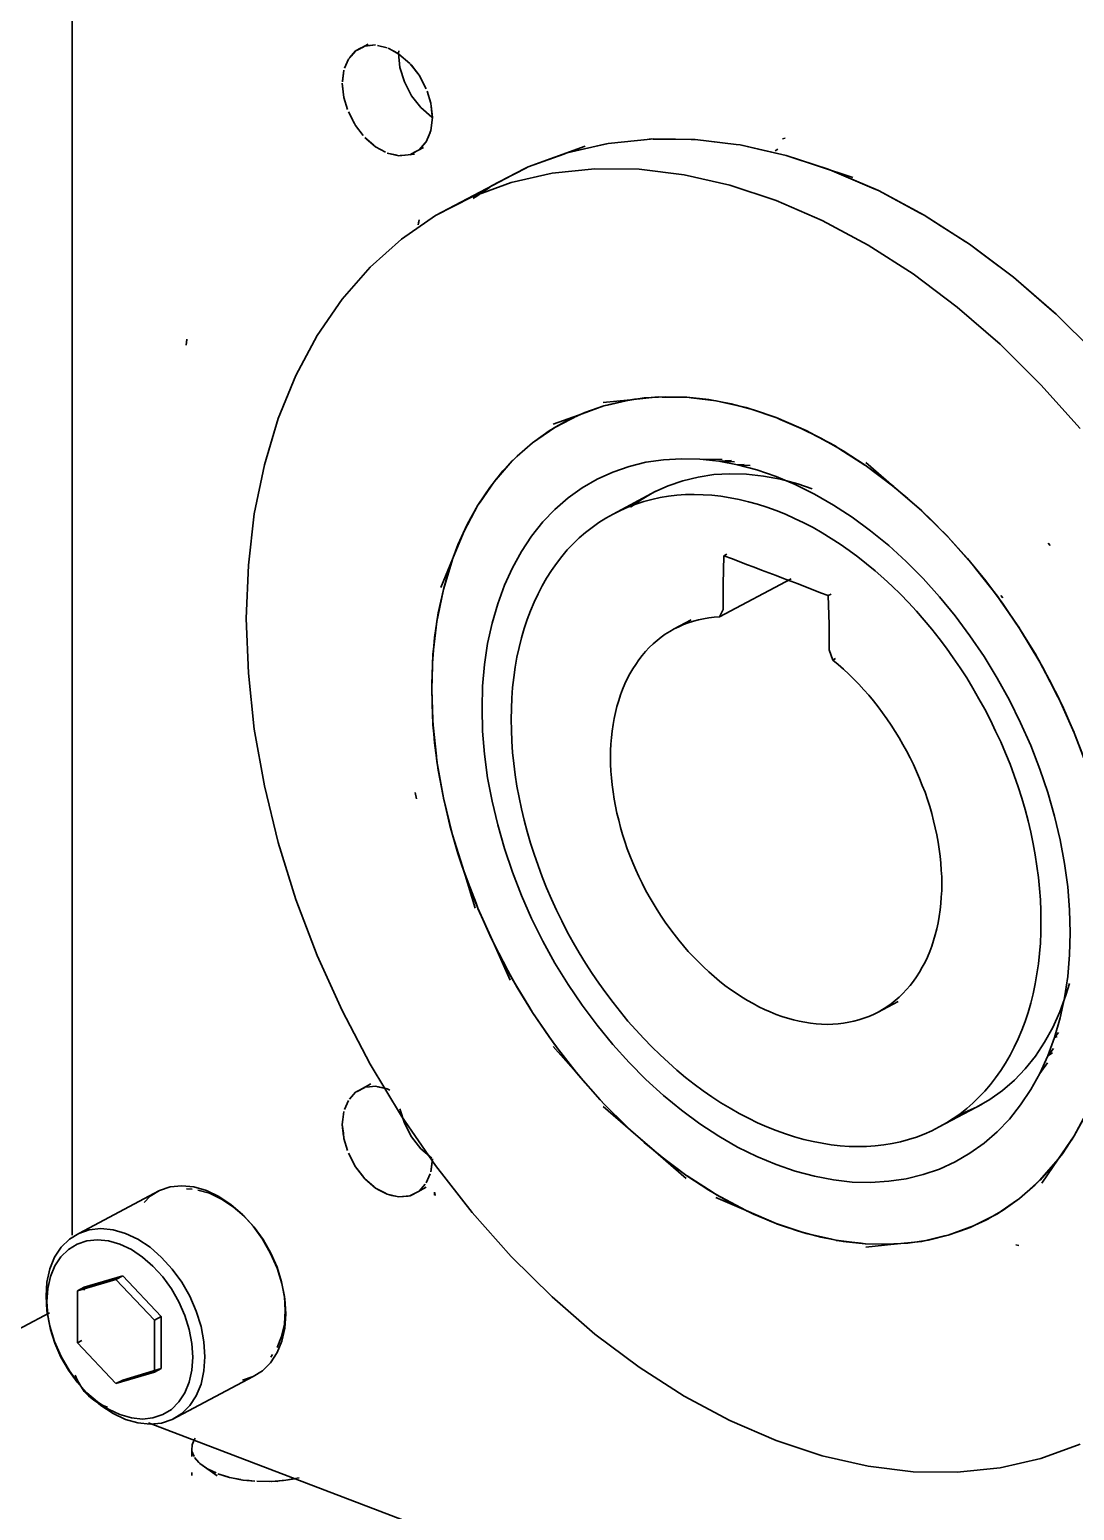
# Model space of a CAD drawing. Header units: millimetres. Extents: x 0 to 420, y 0 to 297.
# Drawn here: x 326.62 to 346.68, y 128.49 to 156.92 of the extents above; entities that cross this region are included whole.
import ezdxf

# ---------------------------------------------------------------- set-up
doc = ezdxf.new("R2010")
doc.units = ezdxf.units.MM
doc.header["$LTSCALE"] = 6
doc.layers.add('VISIVEL', color=7, linetype='Continuous', lineweight=35)

msp = doc.modelspace()

# ---------------------------------------------------------------- linework, layer by layer
at = {"layer": 'VISIVEL'}
for p, q in [((327.439, 159.145), (327.439, 133.775)), ((332.793, 156.415), (332.743, 156.355)), ((332.879, 156.515), (332.766, 156.382)), ((332.876, 156.509), (332.793, 156.415)), ((332.989, 156.572), (332.879, 156.515)), ((333.123, 156.642), (332.909, 156.529)), ((333.059, 156.605), (332.909, 156.529)), ((333.059, 156.605), (332.999, 156.575)), ((333.059, 156.605), (333.266, 156.629)), ((333.266, 156.629), (333.093, 156.609)), ((333.299, 156.619), (333.489, 156.575)), ((333.489, 156.575), (333.303, 156.619)), ((333.509, 156.565), (333.699, 156.465)), ((333.713, 156.455), (333.529, 156.555)), ((333.703, 156.469), (333.709, 156.519)), ((333.733, 156.195), (333.703, 156.469)), ((333.713, 156.455), (333.923, 156.275)), ((333.923, 156.275), (333.749, 156.425)), ((332.629, 155.922), (332.656, 156.145)), ((332.656, 156.145), (332.629, 155.935)), ((332.743, 156.355), (332.669, 156.182)), ((333.819, 155.919), (333.733, 156.195)), ((333.929, 156.265), (334.103, 156.049)), ((334.103, 156.049), (333.953, 156.239)), ((332.656, 155.622), (332.626, 155.895)), ((332.626, 155.895), (332.649, 155.669)), ((333.956, 155.655), (333.819, 155.919)), ((334.103, 156.049), (334.239, 155.785)), ((334.239, 155.785), (334.126, 156.002)), ((332.656, 155.622), (332.726, 155.392)), ((334.136, 155.425), (333.956, 155.655)), ((334.326, 155.509), (334.253, 155.739)), ((332.743, 155.345), (332.826, 155.185)), ((332.743, 155.345), (332.856, 155.125)), ((334.136, 155.425), (334.343, 155.245)), ((334.346, 155.322), (334.326, 155.509)), ((334.356, 155.235), (334.329, 155.462)), ((334.353, 155.269), (334.346, 155.322)), ((332.879, 155.082), (332.839, 155.162)), ((332.879, 155.082), (333.029, 154.892)), ((334.279, 154.872), (334.326, 154.985)), ((334.326, 154.985), (334.356, 155.235)), ((334.326, 154.985), (334.349, 155.192)), ((333.059, 154.852), (333.233, 154.702)), ((333.086, 154.829), (333.266, 154.672)), ((334.103, 154.615), (334.239, 154.772)), ((334.103, 154.615), (334.216, 154.749)), ((334.239, 154.772), (334.313, 154.949)), ((334.239, 154.772), (334.279, 154.872)), ((336.196, 154.289), (337.286, 154.685)), ((337.663, 154.722), (336.946, 154.559)), ((337.733, 154.739), (337.163, 154.609)), ((337.733, 154.739), (337.663, 154.722)), ((337.733, 154.739), (338.606, 154.829)), ((338.479, 154.815), (337.733, 154.739)), ((338.553, 154.825), (338.479, 154.815)), ((339.323, 154.815), (338.553, 154.825)), ((339.026, 154.819), (338.593, 154.822)), ((339.399, 154.812), (339.323, 154.815)), ((340.186, 154.715), (339.399, 154.812)), ((339.873, 154.755), (339.399, 154.812)), ((340.266, 154.709), (340.186, 154.715)), ((340.616, 154.629), (340.266, 154.709)), ((340.266, 154.709), (341.066, 154.525)), ((341.129, 154.839), (341.076, 154.825)), ((333.266, 154.672), (333.453, 154.572)), ((333.489, 154.552), (333.713, 154.502)), ((333.489, 154.552), (333.676, 154.512)), ((333.713, 154.502), (333.889, 154.519)), ((333.736, 154.505), (333.816, 154.512)), ((333.833, 154.515), (334.009, 154.532)), ((333.923, 154.522), (334.073, 154.602)), ((334.009, 154.569), (333.923, 154.522)), ((334.009, 154.569), (334.103, 154.615)), ((334.183, 154.659), (334.073, 154.602)), ((336.879, 154.535), (336.196, 154.289)), ((336.946, 154.559), (336.879, 154.535)), ((337.163, 154.609), (336.959, 154.562)), ((341.146, 154.509), (340.616, 154.629)), ((340.989, 154.625), (340.936, 154.595)), ((341.146, 154.509), (341.066, 154.525)), ((341.146, 154.509), (342.426, 154.082)), ((341.146, 154.509), (341.953, 154.242)), ((336.133, 154.255), (334.416, 153.352)), ((335.493, 153.925), (336.159, 154.269)), ((336.133, 154.255), (335.493, 153.925)), ((336.656, 154.165), (335.869, 153.989)), ((336.196, 154.289), (336.133, 154.255)), ((337.476, 154.252), (336.656, 154.165)), ((338.323, 154.242), (337.476, 154.252)), ((339.189, 154.135), (338.323, 154.242)), ((340.069, 153.935), (339.189, 154.135)), ((342.033, 154.215), (341.953, 154.242)), ((342.839, 153.865), (342.033, 154.215)), ((342.033, 154.215), (342.123, 154.175)), ((342.239, 154.125), (342.123, 154.175)), ((342.919, 153.832), (342.239, 154.125)), ((335.869, 153.989), (335.119, 153.715)), ((335.433, 153.882), (335.136, 153.679)), ((335.493, 153.925), (335.189, 153.715)), ((335.493, 153.925), (335.433, 153.882)), ((340.953, 153.642), (340.069, 153.935)), ((342.919, 153.832), (342.839, 153.865)), ((342.919, 153.832), (343.719, 153.402)), ((342.919, 153.832), (343.799, 153.359)), ((335.119, 153.715), (334.416, 153.352)), ((341.839, 153.259), (340.953, 153.642)), ((334.416, 153.352), (333.763, 152.899)), ((334.089, 153.212), (334.103, 153.272)), ((342.719, 152.785), (341.839, 153.259)), ((343.799, 153.359), (343.719, 153.402)), ((344.586, 152.855), (343.799, 153.359)), ((343.799, 153.359), (344.126, 153.149)), ((334.083, 153.172), (334.096, 153.232)), ((344.666, 152.805), (344.126, 153.149)), ((333.763, 152.899), (333.163, 152.362)), ((343.586, 152.232), (342.719, 152.785)), ((344.666, 152.805), (344.586, 152.855)), ((345.433, 152.225), (344.666, 152.805)), ((344.666, 152.805), (344.856, 152.662)), ((344.979, 152.569), (344.856, 152.662)), ((345.509, 152.169), (344.979, 152.569)), ((333.163, 152.362), (332.623, 151.745)), ((344.433, 151.595), (343.586, 152.232)), ((345.509, 152.169), (345.433, 152.225)), ((345.509, 152.169), (346.329, 151.459)), ((345.509, 152.169), (346.256, 151.522)), ((332.623, 151.745), (332.146, 151.052)), ((345.253, 150.885), (344.433, 151.595)), ((346.329, 151.459), (346.256, 151.522)), ((346.329, 151.459), (346.593, 151.199)), ((346.329, 151.459), (347.046, 150.749)), ((332.146, 151.052), (331.736, 150.285)), ((329.643, 150.979), (329.629, 150.862)), ((329.636, 150.915), (329.643, 150.975)), ((346.039, 150.105), (345.253, 150.885)), ((331.736, 150.285), (331.396, 149.455)), ((338.423, 149.852), (338.029, 149.792)), ((338.159, 149.815), (338.693, 149.872)), ((338.693, 149.872), (338.233, 149.825)), ((338.829, 149.875), (338.423, 149.852)), ((338.693, 149.872), (339.243, 149.865)), ((338.693, 149.872), (338.769, 149.869)), ((338.769, 149.869), (339.239, 149.865)), ((339.243, 149.865), (338.829, 149.875)), ((339.243, 149.865), (339.806, 149.795)), ((339.243, 149.865), (339.323, 149.855)), ((339.666, 149.819), (339.243, 149.865)), ((339.323, 149.855), (339.803, 149.795)), ((346.789, 149.262), (346.039, 150.105)), ((337.279, 149.572), (336.929, 149.412)), ((337.163, 149.522), (337.649, 149.699)), ((337.229, 149.549), (337.646, 149.699)), ((337.649, 149.699), (337.279, 149.572)), ((338.159, 149.815), (337.636, 149.762)), ((337.649, 149.699), (338.159, 149.815)), ((338.029, 149.792), (337.649, 149.699)), ((337.649, 149.699), (337.719, 149.715)), ((337.719, 149.715), (338.156, 149.815)), ((338.159, 149.815), (338.233, 149.825)), ((340.093, 149.739), (339.666, 149.819)), ((340.379, 149.665), (339.806, 149.795)), ((339.806, 149.795), (339.886, 149.779)), ((339.886, 149.779), (340.373, 149.665)), ((340.523, 149.622), (340.093, 149.739)), ((340.379, 149.665), (340.953, 149.475)), ((340.379, 149.665), (340.459, 149.639)), ((340.459, 149.639), (340.949, 149.475)), ((340.953, 149.475), (340.523, 149.622)), ((331.396, 149.455), (331.129, 148.565)), ((336.279, 148.992), (336.703, 149.285)), ((336.339, 149.032), (336.699, 149.285)), ((336.929, 149.412), (336.596, 149.219)), ((336.673, 149.345), (337.163, 149.522)), ((337.163, 149.522), (336.703, 149.285)), ((336.703, 149.285), (336.769, 149.319)), ((337.163, 149.522), (336.769, 149.319)), ((336.769, 149.319), (336.876, 149.375)), ((336.983, 149.439), (336.929, 149.412)), ((337.163, 149.522), (337.229, 149.549)), ((340.953, 149.475), (341.529, 149.225)), ((340.953, 149.475), (341.033, 149.439)), ((341.386, 149.292), (340.953, 149.475)), ((341.033, 149.439), (341.526, 149.229)), ((341.816, 149.079), (341.386, 149.292)), ((335.889, 148.642), (336.279, 148.992)), ((336.279, 148.992), (335.983, 148.735)), ((336.596, 149.219), (336.279, 148.992)), ((336.279, 148.992), (336.339, 149.032)), ((341.529, 149.225), (342.103, 148.919)), ((341.529, 149.225), (341.609, 149.182)), ((341.609, 149.182), (342.099, 148.922)), ((342.243, 148.835), (341.816, 149.079)), ((335.983, 148.735), (335.709, 148.449)), ((335.943, 148.692), (336.276, 148.989)), ((342.103, 148.919), (342.666, 148.559)), ((342.103, 148.919), (342.179, 148.869)), ((342.179, 148.869), (342.659, 148.562)), ((342.666, 148.559), (342.243, 148.835)), ((331.129, 148.565), (330.936, 147.625)), ((335.709, 148.449), (335.456, 148.132)), ((335.539, 148.242), (335.889, 148.642)), ((335.889, 148.642), (335.586, 148.299)), ((335.889, 148.642), (335.943, 148.692)), ((337.819, 148.429), (337.516, 148.289)), ((338.133, 148.535), (337.819, 148.429)), ((338.456, 148.615), (338.133, 148.535)), ((338.793, 148.665), (338.456, 148.615)), ((339.139, 148.685), (338.793, 148.665)), ((339.493, 148.675), (339.139, 148.685)), ((339.853, 148.639), (339.493, 148.675)), ((339.919, 148.669), (339.493, 148.675)), ((339.853, 148.639), (340.099, 148.649)), ((340.216, 148.569), (339.853, 148.639)), ((340.156, 148.625), (339.853, 148.639)), ((340.216, 148.569), (340.339, 148.575)), ((340.586, 148.472), (340.216, 148.569)), ((340.456, 148.552), (340.216, 148.569)), ((340.953, 148.345), (340.586, 148.472)), ((343.216, 148.145), (342.666, 148.559)), ((342.666, 148.559), (342.743, 148.502)), ((343.079, 148.252), (342.666, 148.559)), ((342.679, 148.612), (343.216, 148.145)), ((342.743, 148.502), (343.213, 148.149)), ((335.229, 147.792), (335.539, 148.242)), ((335.539, 148.242), (335.273, 147.852)), ((335.539, 148.242), (335.586, 148.299)), ((337.516, 148.289), (337.233, 148.125)), ((338.879, 148.162), (338.609, 148.039)), ((339.163, 148.262), (338.879, 148.162)), ((339.456, 148.332), (339.163, 148.262)), ((339.759, 148.379), (339.456, 148.332)), ((340.069, 148.395), (339.759, 148.379)), ((340.389, 148.389), (340.069, 148.395)), ((340.713, 148.352), (340.389, 148.389)), ((341.039, 148.289), (340.713, 148.352)), ((341.323, 148.189), (340.953, 148.345)), ((341.373, 148.202), (341.039, 148.289)), ((341.693, 148.005), (341.323, 148.189)), ((341.649, 148.105), (341.373, 148.202)), ((343.486, 147.919), (343.079, 148.252)), ((343.216, 148.145), (343.749, 147.682)), ((343.216, 148.145), (343.289, 148.082)), ((335.456, 148.132), (335.229, 147.792)), ((336.963, 147.932), (336.709, 147.712)), ((337.233, 148.125), (336.963, 147.932)), ((338.646, 148.059), (337.823, 147.622)), ((338.349, 147.889), (338.156, 147.752)), ((338.413, 147.862), (338.259, 147.812)), ((338.609, 148.039), (338.349, 147.889)), ((338.566, 147.902), (338.413, 147.862)), ((338.726, 147.939), (338.566, 147.902)), ((338.886, 147.965), (338.726, 147.939)), ((339.049, 147.982), (338.886, 147.965)), ((339.216, 147.995), (339.049, 147.982)), ((339.383, 147.999), (339.216, 147.995)), ((339.553, 147.992), (339.383, 147.999)), ((339.723, 147.982), (339.553, 147.992)), ((339.896, 147.962), (339.723, 147.982)), ((340.073, 147.935), (339.896, 147.962)), ((340.246, 147.902), (340.073, 147.935)), ((340.423, 147.859), (340.246, 147.902)), ((340.599, 147.809), (340.423, 147.859)), ((342.056, 147.795), (341.693, 148.005)), ((343.289, 148.082), (343.743, 147.689)), ((343.879, 147.562), (343.486, 147.919)), ((330.936, 147.625), (330.823, 146.642)), ((334.963, 147.292), (335.229, 147.792)), ((335.229, 147.792), (334.999, 147.362)), ((335.229, 147.792), (335.026, 147.422)), ((335.229, 147.792), (335.273, 147.852)), ((336.709, 147.712), (336.476, 147.469)), ((337.823, 147.622), (337.686, 147.545)), ((337.966, 147.692), (337.823, 147.622)), ((338.109, 147.755), (337.966, 147.692)), ((338.259, 147.812), (338.109, 147.755)), ((340.776, 147.752), (340.599, 147.809)), ((340.953, 147.689), (340.776, 147.752)), ((341.133, 147.619), (340.953, 147.689)), ((341.309, 147.539), (341.133, 147.619)), ((342.416, 147.562), (342.056, 147.795)), ((343.749, 147.682), (344.259, 147.175)), ((343.749, 147.682), (343.819, 147.612)), ((343.819, 147.612), (344.256, 147.182)), ((334.743, 146.755), (334.963, 147.292)), ((334.773, 146.829), (334.959, 147.289)), ((335.026, 147.422), (334.846, 147.029)), ((334.963, 147.292), (334.999, 147.362)), ((336.476, 147.469), (336.259, 147.199)), ((337.423, 147.365), (337.296, 147.269)), ((337.553, 147.459), (337.423, 147.365)), ((337.686, 147.545), (337.553, 147.459)), ((341.486, 147.452), (341.309, 147.539)), ((341.663, 147.362), (341.486, 147.452)), ((341.836, 147.262), (341.663, 147.362)), ((342.769, 147.302), (342.416, 147.562)), ((343.116, 147.015), (342.769, 147.302)), ((344.259, 147.175), (343.879, 147.562)), ((334.846, 147.029), (334.693, 146.612)), ((336.259, 147.199), (336.066, 146.905)), ((337.059, 147.049), (336.946, 146.932)), ((337.176, 147.162), (337.059, 147.049)), ((337.296, 147.269), (337.176, 147.162)), ((342.013, 147.155), (341.836, 147.262)), ((342.186, 147.042), (342.013, 147.155)), ((342.356, 146.922), (342.186, 147.042)), ((343.453, 146.709), (343.116, 147.015)), ((344.259, 147.175), (344.746, 146.629)), ((344.259, 147.175), (344.329, 147.102)), ((344.626, 146.769), (344.259, 147.175)), ((344.329, 147.102), (344.743, 146.632)), ((346.176, 147.062), (346.213, 147.015)), ((334.519, 146.212), (334.743, 146.755)), ((334.743, 146.755), (334.569, 146.175)), ((334.593, 146.255), (334.739, 146.749)), ((334.743, 146.755), (334.773, 146.829)), ((336.066, 146.905), (335.893, 146.592)), ((336.839, 146.805), (336.739, 146.675)), ((336.946, 146.932), (336.839, 146.805)), ((339.953, 146.822), (339.936, 146.275)), ((340.006, 146.852), (339.953, 146.822)), ((340.099, 146.765), (339.953, 146.822)), ((340.246, 146.709), (340.099, 146.765)), ((342.526, 146.799), (342.356, 146.922)), ((342.693, 146.665), (342.526, 146.799)), ((344.979, 146.339), (344.626, 146.769)), ((330.823, 146.642), (330.783, 145.619)), ((334.693, 146.612), (334.569, 146.175)), ((335.893, 146.592), (335.739, 146.255)), ((336.643, 146.535), (336.549, 146.392)), ((336.739, 146.675), (336.643, 146.535)), ((340.389, 146.655), (340.246, 146.709)), ((340.533, 146.599), (340.389, 146.655)), ((340.673, 146.545), (340.533, 146.599)), ((340.813, 146.492), (340.673, 146.545)), ((340.953, 146.439), (340.813, 146.492)), ((341.096, 146.385), (340.953, 146.439)), ((342.859, 146.529), (342.693, 146.665)), ((343.023, 146.385), (342.859, 146.529)), ((343.776, 146.382), (343.453, 146.709)), ((344.746, 146.629), (345.203, 146.042)), ((344.746, 146.629), (344.809, 146.545)), ((344.809, 146.545), (345.199, 146.049)), ((334.443, 145.565), (334.569, 146.175)), ((334.459, 145.649), (334.566, 146.172)), ((334.569, 146.175), (334.469, 145.722)), ((334.569, 146.175), (334.593, 146.255)), ((335.739, 146.255), (335.609, 145.899)), ((336.463, 146.245), (336.383, 146.089)), ((336.549, 146.392), (336.463, 146.245)), ((341.243, 146.379), (339.866, 145.649)), ((339.936, 146.275), (339.936, 145.789)), ((341.236, 146.332), (341.096, 146.385)), ((341.376, 146.279), (341.236, 146.332)), ((341.519, 146.222), (341.376, 146.279)), ((341.663, 146.169), (341.519, 146.222)), ((341.809, 146.112), (341.663, 146.169)), ((343.183, 146.235), (343.023, 146.385)), ((343.343, 146.082), (343.183, 146.235)), ((344.089, 146.032), (343.776, 146.382)), ((345.313, 145.892), (344.979, 146.339)), ((335.609, 145.899), (335.503, 145.529)), ((336.309, 145.932), (336.239, 145.765)), ((336.383, 146.089), (336.309, 145.932)), ((341.956, 146.055), (341.809, 146.112)), ((342.013, 146.085), (341.956, 146.055)), ((341.973, 145.499), (341.956, 146.055)), ((343.496, 145.922), (343.343, 146.082)), ((343.649, 145.755), (343.496, 145.922)), ((344.389, 145.669), (344.089, 146.032)), ((345.203, 146.042), (345.629, 145.425)), ((345.203, 146.042), (345.263, 145.955)), ((345.263, 145.955), (345.626, 145.429)), ((345.306, 146.012), (345.266, 146.059)), ((345.629, 145.425), (345.313, 145.892)), ((330.783, 145.619), (330.823, 144.565)), ((334.469, 145.722), (334.399, 145.249)), ((334.443, 145.565), (334.459, 145.649)), ((336.176, 145.595), (336.116, 145.422)), ((336.239, 145.765), (336.176, 145.595)), ((339.326, 145.589), (338.996, 145.415)), ((339.463, 145.592), (339.366, 145.565)), ((339.559, 145.612), (339.463, 145.592)), ((339.663, 145.629), (339.559, 145.612)), ((339.763, 145.639), (339.663, 145.629)), ((339.866, 145.649), (339.763, 145.639)), ((339.936, 145.789), (339.866, 145.649)), ((343.799, 145.585), (343.649, 145.755)), ((343.943, 145.412), (343.799, 145.585)), ((344.676, 145.285), (344.389, 145.669)), ((334.366, 144.925), (334.443, 145.565)), ((334.379, 145.012), (334.443, 145.559)), ((335.503, 145.529), (335.416, 145.139)), ((336.116, 145.422), (336.066, 145.242)), ((338.826, 145.312), (338.746, 145.255)), ((338.913, 145.365), (338.826, 145.312)), ((338.996, 145.415), (338.913, 145.365)), ((339.086, 145.459), (338.996, 145.415)), ((339.176, 145.499), (339.086, 145.459)), ((339.269, 145.535), (339.176, 145.499)), ((339.366, 145.565), (339.269, 145.535)), ((341.973, 145.012), (341.973, 145.499)), ((344.086, 145.232), (343.943, 145.412)), ((345.629, 145.425), (346.019, 144.779)), ((345.629, 145.425), (345.683, 145.335)), ((345.926, 144.942), (345.629, 145.425)), ((345.683, 145.335), (346.016, 144.782)), ((334.399, 145.249), (334.356, 144.759)), ((334.366, 144.925), (334.379, 145.012)), ((335.416, 145.139), (335.356, 144.735)), ((336.019, 145.059), (335.979, 144.872)), ((336.066, 145.242), (336.019, 145.059)), ((338.519, 145.059), (338.449, 144.982)), ((338.593, 145.129), (338.519, 145.059)), ((338.669, 145.192), (338.593, 145.129)), ((338.746, 145.255), (338.669, 145.192)), ((342.043, 144.819), (341.973, 145.012)), ((344.223, 145.049), (344.086, 145.232)), ((344.356, 144.862), (344.223, 145.049)), ((344.946, 144.885), (344.676, 145.285)), ((334.343, 144.259), (334.366, 144.925)), ((334.356, 144.759), (334.343, 144.259)), ((334.346, 144.352), (334.366, 144.919)), ((335.356, 144.735), (335.319, 144.319)), ((335.979, 144.872), (335.946, 144.682)), ((338.259, 144.735), (338.203, 144.649)), ((338.319, 144.822), (338.259, 144.735)), ((338.383, 144.905), (338.319, 144.822)), ((338.449, 144.982), (338.383, 144.905)), ((342.096, 144.845), (342.043, 144.819)), ((342.146, 144.732), (342.043, 144.819)), ((342.246, 144.642), (342.146, 144.732)), ((344.486, 144.669), (344.356, 144.862)), ((345.199, 144.472), (344.946, 144.885)), ((346.199, 144.445), (345.926, 144.942)), ((346.019, 144.779), (346.369, 144.109)), ((346.019, 144.779), (346.069, 144.685)), ((330.823, 144.565), (330.936, 143.492)), ((335.919, 144.485), (335.896, 144.289)), ((335.946, 144.682), (335.919, 144.485)), ((338.096, 144.459), (338.049, 144.359)), ((338.146, 144.555), (338.096, 144.459)), ((338.203, 144.649), (338.146, 144.555)), ((342.349, 144.549), (342.246, 144.642)), ((342.446, 144.452), (342.349, 144.549)), ((342.543, 144.352), (342.446, 144.452)), ((344.613, 144.475), (344.486, 144.669)), ((344.733, 144.279), (344.613, 144.475)), ((345.433, 144.049), (345.199, 144.472)), ((346.069, 144.685), (346.366, 144.115)), ((346.453, 143.939), (346.199, 144.445)), ((334.343, 144.259), (334.346, 144.352)), ((334.366, 143.575), (334.343, 144.259)), ((334.343, 144.259), (334.356, 143.749)), ((334.363, 143.672), (334.343, 144.255)), ((335.319, 144.319), (335.309, 143.892)), ((335.896, 144.289), (335.879, 144.089)), ((338.006, 144.255), (337.966, 144.149)), ((338.049, 144.359), (338.006, 144.255)), ((342.639, 144.249), (342.543, 144.352)), ((342.733, 144.142), (342.639, 144.249)), ((344.849, 144.075), (344.733, 144.279)), ((335.309, 143.892), (335.319, 143.455)), ((335.873, 143.885), (335.869, 143.679)), ((335.879, 144.089), (335.873, 143.885)), ((337.899, 143.929), (337.869, 143.812)), ((337.933, 144.039), (337.899, 143.929)), ((337.966, 144.149), (337.933, 144.039)), ((342.823, 144.032), (342.733, 144.142)), ((342.913, 143.922), (342.823, 144.032)), ((342.996, 143.805), (342.913, 143.922)), ((344.963, 143.872), (344.849, 144.075)), ((345.649, 143.615), (345.433, 144.049)), ((346.369, 144.109), (346.679, 143.422)), ((346.369, 144.109), (346.413, 144.012)), ((346.413, 144.012), (346.679, 143.425)), ((346.679, 143.422), (346.453, 143.939)), ((334.356, 143.749), (334.399, 143.229)), ((334.366, 143.575), (334.363, 143.672)), ((335.869, 143.679), (335.873, 143.469)), ((337.846, 143.695), (337.823, 143.579)), ((337.869, 143.812), (337.846, 143.695)), ((343.083, 143.689), (342.996, 143.805)), ((343.163, 143.569), (343.083, 143.689)), ((345.069, 143.665), (344.963, 143.872)), ((345.169, 143.455), (345.069, 143.665)), ((345.843, 143.175), (345.649, 143.615)), ((330.936, 143.492), (331.129, 142.405)), ((334.366, 143.575), (334.443, 142.879)), ((334.433, 142.975), (334.369, 143.569)), ((335.319, 143.455), (335.356, 143.009)), ((335.873, 143.469), (335.879, 143.259)), ((337.793, 143.332), (337.783, 143.205)), ((337.806, 143.455), (337.793, 143.332)), ((337.823, 143.579), (337.806, 143.455)), ((343.239, 143.449), (343.163, 143.569)), ((343.316, 143.325), (343.239, 143.449)), ((343.389, 143.199), (343.316, 143.325)), ((345.266, 143.245), (345.169, 143.455)), ((346.679, 143.422), (346.946, 142.719)), ((346.679, 143.422), (346.716, 143.322)), ((346.883, 142.895), (346.679, 143.422)), ((334.399, 143.229), (334.469, 142.702)), ((335.879, 143.259), (335.896, 143.045)), ((335.896, 143.045), (335.919, 142.829)), ((337.783, 143.205), (337.776, 143.079)), ((337.776, 143.079), (337.776, 142.949)), ((343.459, 143.072), (343.389, 143.199)), ((343.526, 142.942), (343.459, 143.072)), ((345.359, 143.032), (345.266, 143.245)), ((345.446, 142.819), (345.359, 143.032)), ((346.016, 142.725), (345.843, 143.175)), ((334.443, 142.879), (334.433, 142.975)), ((334.569, 142.172), (334.443, 142.879)), ((334.549, 142.269), (334.443, 142.872)), ((335.356, 143.009), (335.416, 142.559)), ((335.919, 142.829), (335.946, 142.615)), ((337.776, 142.949), (337.776, 142.819)), ((337.776, 142.819), (337.783, 142.685)), ((343.589, 142.812), (343.526, 142.942)), ((343.649, 142.679), (343.589, 142.812)), ((345.526, 142.602), (345.446, 142.819)), ((334.469, 142.702), (334.569, 142.172)), ((335.416, 142.559), (335.503, 142.109)), ((335.946, 142.615), (335.979, 142.399)), ((337.783, 142.685), (337.793, 142.555)), ((337.793, 142.555), (337.806, 142.419)), ((343.706, 142.545), (343.649, 142.679)), ((343.759, 142.412), (343.706, 142.545)), ((345.599, 142.385), (345.526, 142.602)), ((346.169, 142.275), (346.016, 142.725)), ((331.129, 142.405), (331.396, 141.312)), ((334.053, 142.155), (334.023, 142.272)), ((334.569, 142.172), (334.549, 142.269)), ((334.743, 141.462), (334.569, 142.172)), ((334.569, 142.172), (334.693, 141.639)), ((335.979, 142.399), (336.019, 142.179)), ((336.019, 142.179), (336.066, 141.962)), ((337.806, 142.419), (337.823, 142.285)), ((337.823, 142.285), (337.846, 142.149)), ((343.813, 142.279), (343.759, 142.412)), ((343.859, 142.142), (343.813, 142.279)), ((345.669, 142.165), (345.599, 142.385)), ((346.299, 141.822), (346.169, 142.275)), ((334.716, 141.559), (334.569, 142.165)), ((335.503, 142.109), (335.609, 141.652)), ((336.066, 141.962), (336.116, 141.742)), ((337.846, 142.149), (337.869, 142.012)), ((337.869, 142.012), (337.899, 141.875)), ((343.903, 142.005), (343.859, 142.142)), ((343.943, 141.869), (343.903, 142.005)), ((345.733, 141.949), (345.669, 142.165)), ((345.793, 141.729), (345.733, 141.949)), ((334.693, 141.639), (334.846, 141.105)), ((335.609, 141.652), (335.739, 141.199)), ((336.116, 141.742), (336.176, 141.525)), ((337.899, 141.875), (337.933, 141.742)), ((337.933, 141.742), (337.966, 141.605)), ((337.966, 141.605), (338.006, 141.469)), ((343.976, 141.732), (343.943, 141.869)), ((344.009, 141.595), (343.976, 141.732)), ((345.843, 141.512), (345.793, 141.729)), ((346.406, 141.365), (346.299, 141.822)), ((334.743, 141.462), (334.716, 141.559)), ((334.963, 140.752), (334.743, 141.462)), ((334.743, 141.462), (334.933, 140.852)), ((336.176, 141.525), (336.239, 141.305)), ((338.006, 141.469), (338.049, 141.332)), ((338.049, 141.332), (338.096, 141.195)), ((344.039, 141.459), (344.009, 141.595)), ((344.063, 141.322), (344.039, 141.459)), ((344.086, 141.189), (344.063, 141.322)), ((345.889, 141.292), (345.843, 141.512)), ((346.493, 140.912), (346.406, 141.365)), ((331.396, 141.312), (331.736, 140.222)), ((334.846, 141.105), (335.026, 140.575)), ((335.739, 141.199), (335.893, 140.745)), ((336.239, 141.305), (336.309, 141.089)), ((336.309, 141.089), (336.383, 140.872)), ((338.096, 141.195), (338.146, 141.062)), ((338.146, 141.062), (338.203, 140.925)), ((344.103, 141.052), (344.086, 141.189)), ((344.116, 140.919), (344.103, 141.052)), ((345.929, 141.075), (345.889, 141.292)), ((345.963, 140.859), (345.929, 141.075)), ((334.963, 140.752), (334.933, 140.852)), ((334.963, 140.752), (335.179, 140.055)), ((335.229, 140.052), (334.963, 140.752)), ((335.193, 140.149), (334.963, 140.745)), ((335.893, 140.745), (336.066, 140.299)), ((336.383, 140.872), (336.463, 140.655)), ((338.203, 140.925), (338.259, 140.792)), ((338.259, 140.792), (338.319, 140.662)), ((344.126, 140.785), (344.116, 140.919)), ((344.133, 140.655), (344.126, 140.785)), ((345.989, 140.642), (345.963, 140.859)), ((346.553, 140.462), (346.493, 140.912)), ((335.026, 140.575), (335.229, 140.052)), ((336.463, 140.655), (336.549, 140.442)), ((338.319, 140.662), (338.383, 140.532)), ((338.383, 140.532), (338.449, 140.402)), ((344.133, 140.522), (344.133, 140.655)), ((344.133, 140.522), (344.133, 140.395)), ((346.013, 140.429), (345.989, 140.642)), ((346.586, 140.019), (346.553, 140.462)), ((331.736, 140.222), (332.146, 139.145)), ((336.066, 140.299), (336.259, 139.855)), ((336.549, 140.442), (336.643, 140.229)), ((336.643, 140.229), (336.739, 140.015)), ((338.449, 140.402), (338.519, 140.275)), ((338.519, 140.275), (338.593, 140.149)), ((344.116, 140.142), (344.126, 140.265)), ((344.126, 140.265), (344.133, 140.395)), ((346.029, 140.215), (346.013, 140.429)), ((346.036, 140.005), (346.029, 140.215)), ((335.229, 140.052), (335.193, 140.149)), ((335.539, 139.365), (335.229, 140.052)), ((335.229, 140.052), (335.456, 139.535)), ((335.496, 139.459), (335.229, 140.045)), ((336.739, 140.015), (336.839, 139.809)), ((338.593, 140.149), (338.669, 140.025)), ((338.669, 140.025), (338.746, 139.902)), ((338.746, 139.902), (338.826, 139.782)), ((344.063, 139.775), (344.086, 139.895)), ((344.086, 139.895), (344.103, 140.019)), ((344.103, 140.019), (344.116, 140.142)), ((346.039, 139.795), (346.036, 140.005)), ((346.599, 139.582), (346.586, 140.019)), ((336.259, 139.855), (336.476, 139.422)), ((336.839, 139.809), (336.946, 139.602)), ((338.826, 139.782), (338.913, 139.665)), ((338.913, 139.665), (338.996, 139.552)), ((344.009, 139.545), (344.039, 139.659)), ((344.039, 139.659), (344.063, 139.775)), ((346.039, 139.795), (346.036, 139.589)), ((335.456, 139.535), (335.709, 139.029)), ((335.539, 139.365), (335.496, 139.459)), ((335.849, 138.672), (335.539, 139.365)), ((335.539, 139.365), (335.889, 138.695)), ((335.539, 139.365), (335.839, 138.789)), ((336.476, 139.422), (336.709, 138.999)), ((336.946, 139.602), (337.059, 139.395)), ((337.059, 139.395), (337.176, 139.195)), ((338.996, 139.552), (339.086, 139.439)), ((339.086, 139.439), (339.176, 139.332)), ((339.176, 139.332), (339.269, 139.225)), ((343.903, 139.219), (343.943, 139.325)), ((343.943, 139.325), (343.976, 139.432)), ((343.976, 139.432), (344.009, 139.545)), ((346.013, 139.185), (346.029, 139.385)), ((346.029, 139.385), (346.036, 139.589)), ((346.586, 139.155), (346.599, 139.582)), ((332.146, 139.145), (332.623, 138.089)), ((337.176, 139.195), (337.296, 138.999)), ((339.269, 139.225), (339.366, 139.122)), ((339.366, 139.122), (339.463, 139.022)), ((343.813, 139.015), (343.859, 139.115)), ((343.859, 139.115), (343.903, 139.219)), ((345.989, 138.985), (346.013, 139.185)), ((346.553, 138.739), (346.586, 139.155)), ((335.709, 139.029), (335.983, 138.532)), ((335.889, 138.695), (335.839, 138.789)), ((336.709, 138.999), (336.963, 138.589)), ((337.296, 138.999), (337.423, 138.802)), ((337.423, 138.802), (337.553, 138.612)), ((339.463, 139.022), (339.559, 138.925)), ((339.559, 138.925), (339.663, 138.832)), ((339.663, 138.832), (339.763, 138.742)), ((343.649, 138.735), (343.706, 138.825)), ((343.706, 138.825), (343.759, 138.919)), ((343.759, 138.919), (343.813, 139.015)), ((345.929, 138.602), (345.963, 138.792)), ((345.963, 138.792), (345.989, 138.985)), ((336.279, 138.049), (335.889, 138.695)), ((335.889, 138.695), (336.226, 138.139)), ((335.983, 138.532), (336.279, 138.049)), ((336.963, 138.589), (337.233, 138.189)), ((337.553, 138.612), (337.686, 138.425)), ((339.763, 138.742), (339.866, 138.655)), ((339.866, 138.655), (339.973, 138.572)), ((339.973, 138.572), (340.079, 138.495)), ((340.079, 138.495), (340.186, 138.419)), ((343.389, 138.415), (343.459, 138.489)), ((343.459, 138.489), (343.526, 138.569)), ((343.526, 138.569), (343.589, 138.652)), ((343.589, 138.652), (343.649, 138.735)), ((345.889, 138.412), (345.929, 138.602)), ((346.493, 138.335), (346.553, 138.739)), ((346.519, 138.385), (346.586, 138.609)), ((337.233, 138.189), (337.516, 137.805)), ((337.686, 138.425), (337.823, 138.242)), ((337.823, 138.242), (337.966, 138.062)), ((340.186, 138.419), (340.293, 138.349)), ((340.293, 138.349), (340.403, 138.282)), ((340.403, 138.282), (340.513, 138.222)), ((340.513, 138.222), (340.623, 138.162)), ((343.296, 138.262), (342.913, 138.059)), ((343.083, 138.159), (343.163, 138.219)), ((343.163, 138.219), (343.239, 138.279)), ((343.239, 138.279), (343.316, 138.345)), ((343.316, 138.345), (343.389, 138.415)), ((345.793, 138.052), (345.843, 138.229)), ((345.843, 138.229), (345.889, 138.412)), ((346.403, 138.065), (346.519, 138.385)), ((346.406, 137.945), (346.493, 138.335)), ((333.163, 137.059), (332.623, 138.089)), ((336.279, 138.049), (336.226, 138.139)), ((336.279, 138.049), (336.703, 137.429)), ((336.279, 138.049), (336.646, 137.515)), ((336.279, 138.049), (336.596, 137.582)), ((337.966, 138.062), (338.109, 137.885)), ((340.623, 138.162), (340.733, 138.109)), ((340.733, 138.109), (340.843, 138.062)), ((340.843, 138.062), (340.953, 138.015)), ((340.953, 138.015), (341.066, 137.975)), ((341.066, 137.975), (341.176, 137.942)), ((341.176, 137.942), (341.286, 137.909)), ((341.286, 137.909), (341.396, 137.882)), ((342.446, 137.882), (342.543, 137.909)), ((342.543, 137.909), (342.639, 137.939)), ((342.639, 137.939), (342.733, 137.975)), ((342.733, 137.975), (342.823, 138.012)), ((342.823, 138.012), (342.913, 138.059)), ((342.913, 138.059), (342.996, 138.105)), ((342.996, 138.105), (343.083, 138.159)), ((345.733, 137.875), (345.793, 138.052)), ((346.266, 137.762), (346.403, 138.065)), ((346.299, 137.572), (346.406, 137.945)), ((337.516, 137.805), (337.819, 137.439)), ((338.109, 137.885), (338.259, 137.715)), ((338.259, 137.715), (338.413, 137.552)), ((341.396, 137.882), (341.506, 137.862)), ((341.506, 137.862), (341.616, 137.845)), ((341.616, 137.845), (341.723, 137.832)), ((341.723, 137.832), (341.829, 137.825)), ((341.829, 137.825), (341.936, 137.822)), ((341.936, 137.822), (342.043, 137.825)), ((342.043, 137.825), (342.146, 137.832)), ((342.146, 137.832), (342.246, 137.845)), ((342.246, 137.845), (342.349, 137.862)), ((342.349, 137.862), (342.446, 137.882)), ((345.599, 137.542), (345.669, 137.709)), ((345.669, 137.709), (345.733, 137.875)), ((346.109, 137.479), (346.266, 137.762)), ((346.299, 137.572), (346.373, 137.669)), ((336.596, 137.582), (336.929, 137.132)), ((336.703, 137.429), (336.646, 137.515)), ((336.673, 137.399), (337.163, 136.845)), ((336.703, 137.429), (337.163, 136.845)), ((336.703, 137.429), (337.099, 136.925)), ((337.819, 137.439), (338.133, 137.092)), ((338.413, 137.552), (338.566, 137.392)), ((338.566, 137.392), (338.726, 137.239)), ((345.446, 137.229), (345.526, 137.382)), ((345.526, 137.382), (345.599, 137.542)), ((345.933, 137.215), (346.109, 137.479)), ((346.169, 137.219), (346.299, 137.572)), ((346.169, 137.219), (346.279, 137.362)), ((346.349, 137.592), (346.299, 137.572)), ((333.163, 137.059), (333.763, 136.062)), ((336.929, 137.132), (337.279, 136.705)), ((338.133, 137.092), (338.456, 136.762)), ((338.726, 137.239), (338.886, 137.089)), ((338.886, 137.089), (339.049, 136.945)), ((345.266, 136.935), (345.359, 137.079)), ((345.359, 137.079), (345.446, 137.229)), ((345.739, 136.972), (345.933, 137.215)), ((346.016, 136.882), (346.169, 137.219)), ((346.016, 136.882), (346.166, 137.082)), ((346.263, 137.275), (346.169, 137.219)), ((337.163, 136.845), (337.099, 136.925)), ((337.649, 136.295), (337.163, 136.845)), ((337.163, 136.845), (337.579, 136.372)), ((339.049, 136.945), (339.216, 136.805)), ((339.216, 136.805), (339.383, 136.675)), ((345.069, 136.669), (345.169, 136.799)), ((345.169, 136.799), (345.266, 136.935)), ((345.529, 136.752), (345.739, 136.972)), ((345.843, 136.569), (346.016, 136.882)), ((332.879, 136.522), (332.766, 136.389)), ((332.879, 136.522), (333.059, 136.612)), ((332.909, 136.535), (333.176, 136.679)), ((333.059, 136.612), (332.909, 136.535)), ((333.266, 136.635), (333.093, 136.615)), ((333.346, 136.615), (333.266, 136.635)), ((333.489, 136.582), (333.303, 136.625)), ((333.346, 136.615), (333.466, 136.589)), ((333.536, 136.559), (333.489, 136.582)), ((337.279, 136.705), (337.649, 136.295)), ((338.456, 136.762), (338.793, 136.455)), ((339.383, 136.675), (339.553, 136.549)), ((339.553, 136.549), (339.723, 136.429)), ((344.849, 136.422), (344.963, 136.542)), ((344.963, 136.542), (345.069, 136.669)), ((345.056, 136.379), (345.299, 136.552)), ((345.299, 136.552), (345.529, 136.752)), ((345.649, 136.275), (345.843, 136.569)), ((332.743, 136.362), (332.669, 136.189)), ((333.819, 135.925), (333.733, 136.202)), ((337.649, 136.295), (337.579, 136.372)), ((338.159, 135.789), (337.636, 136.245)), ((338.159, 135.789), (337.649, 136.295)), ((337.649, 136.295), (338.089, 135.859)), ((337.649, 136.295), (338.029, 135.912)), ((338.793, 136.455), (339.139, 136.172)), ((339.723, 136.429), (339.896, 136.319)), ((339.896, 136.319), (340.073, 136.212)), ((340.073, 136.212), (340.246, 136.112)), ((344.909, 136.289), (344.086, 135.852)), ((344.486, 136.105), (344.613, 136.205)), ((344.529, 136.109), (344.799, 136.232)), ((344.613, 136.205), (344.733, 136.312)), ((344.733, 136.312), (344.849, 136.422)), ((344.799, 136.232), (345.056, 136.379)), ((345.433, 136.005), (345.649, 136.275)), ((332.626, 135.902), (332.636, 135.999)), ((332.656, 136.152), (332.629, 135.942)), ((332.636, 135.999), (332.656, 136.149)), ((333.763, 136.062), (334.416, 135.112)), ((333.956, 135.662), (333.819, 135.925)), ((338.029, 135.912), (338.423, 135.552)), ((339.139, 136.172), (339.493, 135.912)), ((339.493, 135.912), (339.853, 135.675)), ((340.246, 136.112), (340.423, 136.019)), ((340.423, 136.019), (340.599, 135.935)), ((340.599, 135.935), (340.776, 135.855)), ((344.086, 135.852), (344.223, 135.929)), ((344.223, 135.929), (344.356, 136.015)), ((344.356, 136.015), (344.486, 136.105)), ((344.473, 136.089), (344.529, 136.109)), ((345.199, 135.759), (345.433, 136.005)), ((346.946, 136.179), (346.679, 135.682)), ((346.679, 135.682), (346.883, 136.052)), ((332.646, 135.732), (332.626, 135.902)), ((332.626, 135.902), (332.649, 135.675)), ((332.656, 135.629), (332.646, 135.732)), ((332.656, 135.629), (332.726, 135.399)), ((333.956, 135.662), (334.136, 135.432)), ((338.159, 135.789), (338.089, 135.859)), ((338.693, 135.329), (338.159, 135.789)), ((338.619, 135.392), (338.166, 135.785)), ((339.853, 135.675), (340.216, 135.465)), ((340.776, 135.855), (340.953, 135.785)), ((340.953, 135.785), (341.133, 135.719)), ((341.133, 135.719), (341.309, 135.662)), ((341.309, 135.662), (341.486, 135.612)), ((343.496, 135.612), (343.649, 135.659)), ((343.649, 135.659), (343.799, 135.715)), ((343.799, 135.715), (343.943, 135.779)), ((343.943, 135.779), (344.086, 135.852)), ((344.946, 135.542), (345.199, 135.759)), ((346.679, 135.682), (346.369, 135.232)), ((346.453, 135.339), (346.679, 135.682)), ((346.679, 135.682), (346.636, 135.619)), ((332.879, 135.089), (332.743, 135.352)), ((332.743, 135.352), (332.856, 135.132)), ((334.136, 135.432), (334.343, 135.252)), ((338.423, 135.552), (338.829, 135.219)), ((338.693, 135.329), (338.619, 135.392)), ((340.216, 135.465), (340.586, 135.285)), ((341.486, 135.612), (341.663, 135.572)), ((341.663, 135.572), (341.836, 135.539)), ((341.836, 135.539), (342.013, 135.512)), ((342.013, 135.512), (342.186, 135.492)), ((342.186, 135.492), (342.356, 135.479)), ((342.356, 135.479), (342.526, 135.475)), ((342.526, 135.475), (342.693, 135.479)), ((342.693, 135.479), (342.859, 135.489)), ((342.859, 135.489), (343.023, 135.509)), ((343.023, 135.509), (343.183, 135.535)), ((343.183, 135.535), (343.343, 135.569)), ((343.343, 135.569), (343.496, 135.612)), ((344.389, 135.182), (344.676, 135.349)), ((344.676, 135.349), (344.946, 135.542)), ((346.369, 135.232), (346.636, 135.619)), ((333.059, 134.859), (332.879, 135.089)), ((332.879, 135.089), (333.029, 134.899)), ((334.326, 134.992), (334.349, 135.199)), ((334.336, 135.079), (334.326, 134.992)), ((334.336, 135.079), (334.356, 135.242)), ((334.416, 135.112), (335.119, 134.212)), ((339.229, 134.862), (338.693, 135.329)), ((339.243, 134.915), (338.693, 135.329)), ((339.166, 134.972), (338.696, 135.325)), ((338.829, 135.219), (339.243, 134.915)), ((340.953, 135.129), (340.586, 135.285)), ((340.953, 135.129), (341.323, 135.002)), ((344.089, 135.045), (344.389, 135.182)), ((346.369, 135.232), (346.019, 134.829)), ((346.323, 135.175), (346.023, 134.832)), ((346.369, 135.232), (346.059, 134.775)), ((346.199, 135.025), (346.453, 135.339)), ((346.369, 135.232), (346.323, 135.175)), ((333.059, 134.859), (333.266, 134.679)), ((333.059, 134.859), (333.233, 134.709)), ((334.239, 134.779), (334.313, 134.955)), ((339.243, 134.915), (339.166, 134.972)), ((339.243, 134.915), (339.806, 134.555)), ((339.243, 134.915), (339.666, 134.639)), ((339.729, 134.605), (339.246, 134.912)), ((341.323, 135.002), (341.693, 134.905)), ((341.693, 134.905), (342.056, 134.835)), ((342.056, 134.835), (342.416, 134.795)), ((342.416, 134.795), (342.769, 134.789)), ((342.769, 134.789), (343.116, 134.809)), ((343.116, 134.809), (343.453, 134.859)), ((343.453, 134.859), (343.776, 134.939)), ((343.776, 134.939), (344.089, 135.045)), ((346.019, 134.829), (345.629, 134.482)), ((345.966, 134.782), (345.633, 134.482)), ((345.926, 134.739), (346.199, 135.025)), ((346.019, 134.829), (345.966, 134.782)), ((327.566, 133.809), (329.119, 134.635)), ((328.819, 134.405), (328.936, 134.522)), ((328.936, 134.522), (329.119, 134.635)), ((329.119, 134.635), (329.323, 134.702)), ((329.323, 134.702), (329.543, 134.725)), ((329.543, 134.725), (329.776, 134.702)), ((329.633, 134.665), (329.743, 134.655)), ((330.016, 134.632), (329.776, 134.702)), ((330.079, 134.579), (329.853, 134.642)), ((330.016, 134.632), (330.253, 134.519)), ((330.079, 134.579), (330.306, 134.469)), ((330.253, 134.519), (330.486, 134.365)), ((333.266, 134.679), (333.349, 134.635)), ((333.266, 134.679), (333.453, 134.579)), ((333.349, 134.635), (333.489, 134.559)), ((333.489, 134.559), (333.576, 134.539)), ((333.489, 134.559), (333.676, 134.519)), ((333.576, 134.539), (333.709, 134.509)), ((333.713, 134.509), (333.923, 134.529)), ((333.713, 134.509), (333.889, 134.525)), ((333.923, 134.529), (334.073, 134.609)), ((333.926, 134.532), (334.103, 134.622)), ((334.073, 134.609), (334.236, 134.695)), ((334.103, 134.622), (334.216, 134.752)), ((334.393, 134.599), (334.399, 134.542)), ((334.403, 134.589), (334.409, 134.535)), ((339.666, 134.639), (340.093, 134.392)), ((339.806, 134.555), (339.729, 134.605)), ((340.379, 134.249), (339.796, 134.499)), ((340.379, 134.249), (339.806, 134.555)), ((340.299, 134.289), (339.809, 134.552)), ((345.629, 134.482), (345.926, 134.739)), ((330.306, 134.469), (330.529, 134.322)), ((330.486, 134.365), (330.709, 134.172)), ((330.529, 134.322), (330.739, 134.142)), ((335.119, 134.212), (335.869, 133.365)), ((340.093, 134.392), (340.523, 134.179)), ((340.379, 134.249), (340.299, 134.289)), ((340.953, 133.999), (340.379, 134.249)), ((340.873, 134.032), (340.383, 134.245)), ((344.979, 134.062), (345.313, 134.255)), ((345.629, 134.482), (345.203, 134.185)), ((345.569, 134.439), (345.209, 134.189)), ((345.313, 134.255), (345.629, 134.482)), ((345.629, 134.482), (345.569, 134.439)), ((330.709, 134.172), (330.913, 133.949)), ((330.739, 134.142), (330.913, 133.949)), ((330.739, 134.142), (330.933, 133.929)), ((330.913, 133.949), (331.093, 133.699)), ((330.933, 133.929), (331.106, 133.689)), ((340.953, 133.999), (340.523, 134.179)), ((340.953, 133.999), (340.873, 134.032)), ((341.529, 133.809), (340.953, 133.999)), ((340.953, 133.999), (341.386, 133.849)), ((341.449, 133.835), (340.959, 133.995)), ((344.746, 133.952), (344.259, 133.772)), ((344.259, 133.772), (344.679, 133.925)), ((344.626, 133.902), (344.979, 134.062)), ((344.746, 133.952), (344.679, 133.925)), ((345.203, 134.185), (344.746, 133.952)), ((344.746, 133.952), (345.139, 134.155)), ((345.033, 134.089), (344.979, 134.062)), ((345.203, 134.185), (345.139, 134.155)), ((345.139, 134.155), (345.193, 134.182)), ((327.229, 133.542), (327.386, 133.695)), ((327.386, 133.695), (327.566, 133.809)), ((327.533, 133.602), (327.719, 133.665)), ((327.566, 133.809), (327.769, 133.879)), ((327.719, 133.665), (327.923, 133.685)), ((327.769, 133.879), (327.993, 133.902)), ((327.923, 133.685), (328.136, 133.665)), ((327.993, 133.902), (328.226, 133.879)), ((328.356, 133.602), (328.136, 133.665)), ((328.463, 133.809), (328.226, 133.879)), ((328.463, 133.809), (328.703, 133.695)), ((328.703, 133.695), (328.936, 133.542)), ((331.093, 133.699), (331.249, 133.425)), ((331.106, 133.689), (331.253, 133.432)), ((341.386, 133.849), (341.816, 133.735)), ((341.529, 133.809), (341.449, 133.835)), ((342.103, 133.679), (341.529, 133.809)), ((342.023, 133.695), (341.536, 133.805)), ((341.816, 133.735), (342.243, 133.655)), ((342.103, 133.679), (342.023, 133.695)), ((342.666, 133.609), (342.103, 133.679)), ((342.586, 133.619), (342.106, 133.675)), ((342.243, 133.655), (342.666, 133.609)), ((343.749, 133.655), (343.216, 133.602)), ((343.676, 133.649), (343.219, 133.602)), ((343.486, 133.622), (343.879, 133.679)), ((343.749, 133.655), (343.676, 133.649)), ((344.259, 133.772), (343.749, 133.655)), ((343.749, 133.655), (344.189, 133.759)), ((343.879, 133.679), (344.259, 133.772)), ((344.259, 133.772), (344.189, 133.759)), ((344.259, 133.772), (344.626, 133.902)), ((327.103, 133.352), (327.229, 133.542)), ((327.109, 133.185), (327.223, 133.359)), ((327.223, 133.359), (327.366, 133.499)), ((327.366, 133.499), (327.533, 133.602)), ((328.356, 133.602), (328.576, 133.499)), ((328.576, 133.499), (328.789, 133.355)), ((328.789, 133.355), (328.989, 133.182)), ((328.936, 133.542), (329.156, 133.349)), ((331.249, 133.425), (331.376, 133.139)), ((331.253, 133.432), (331.373, 133.159)), ((335.869, 133.365), (336.656, 132.589)), ((342.666, 133.609), (342.586, 133.619)), ((343.216, 133.602), (342.666, 133.609)), ((342.666, 133.609), (343.079, 133.599)), ((343.139, 133.602), (342.669, 133.609)), ((343.216, 133.602), (342.679, 133.545)), ((343.079, 133.599), (343.486, 133.622)), ((343.216, 133.602), (343.139, 133.602)), ((345.556, 133.592), (345.616, 133.575)), ((326.956, 132.875), (327.013, 133.129)), ((327.013, 133.129), (327.103, 133.352)), ((327.026, 132.979), (327.109, 133.185)), ((328.989, 133.182), (329.179, 132.975)), ((329.156, 133.349), (329.359, 133.125)), ((329.359, 133.125), (329.543, 132.872)), ((331.373, 133.159), (331.459, 132.879)), ((331.376, 133.139), (331.466, 132.845)), ((326.939, 132.605), (326.956, 132.875)), ((326.973, 132.749), (327.026, 132.979)), ((328.409, 132.995), (327.539, 132.709)), ((328.279, 132.925), (327.539, 132.709)), ((328.409, 132.995), (327.669, 132.775)), ((328.409, 132.995), (328.279, 132.925)), ((328.279, 132.925), (329.019, 132.142)), ((328.409, 132.995), (329.149, 132.212)), ((329.179, 132.975), (329.346, 132.745)), ((329.543, 132.872), (329.699, 132.602)), ((331.459, 132.879), (331.513, 132.599)), ((331.466, 132.845), (331.523, 132.552)), ((326.956, 132.319), (326.939, 132.605)), ((326.956, 132.499), (326.973, 132.749)), ((327.669, 132.775), (327.539, 132.709)), ((327.539, 131.709), (327.539, 132.709)), ((327.669, 132.719), (327.669, 132.775)), ((329.346, 132.745), (329.486, 132.495)), ((329.699, 132.602), (329.823, 132.315)), ((331.513, 132.599), (331.529, 132.329)), ((331.523, 132.552), (331.539, 132.265)), ((336.656, 132.589), (337.476, 131.875)), ((327.006, 132.282), (324.249, 130.819)), ((326.973, 132.235), (326.956, 132.499)), ((327.013, 132.025), (326.956, 132.319)), ((327.026, 131.965), (326.973, 132.235)), ((329.486, 132.495), (329.603, 132.232)), ((329.603, 132.232), (329.686, 131.962)), ((329.823, 132.315), (329.916, 132.022)), ((331.529, 132.329), (331.513, 132.069)), ((331.539, 132.265), (331.523, 131.992)), ((327.103, 131.732), (327.013, 132.025)), ((327.026, 131.965), (327.013, 132.025)), ((327.109, 131.699), (327.026, 131.965)), ((329.149, 132.212), (329.019, 132.142)), ((329.019, 132.142), (329.019, 131.142)), ((329.149, 132.212), (329.149, 131.212)), ((329.686, 131.962), (329.736, 131.695)), ((329.916, 132.022), (329.969, 131.725)), ((331.513, 132.069), (331.459, 131.832)), ((331.523, 131.992), (331.466, 131.742)), ((327.229, 131.445), (327.103, 131.732)), ((327.223, 131.435), (327.109, 131.699)), ((327.626, 131.752), (327.539, 131.709)), ((328.279, 130.925), (327.539, 131.709)), ((329.736, 131.695), (329.756, 131.432)), ((329.969, 131.725), (329.989, 131.439)), ((331.459, 131.832), (331.373, 131.619)), ((331.466, 131.742), (331.376, 131.519)), ((337.476, 131.875), (338.323, 131.242)), ((327.366, 131.185), (327.223, 131.435)), ((327.386, 131.172), (327.229, 131.445)), ((329.756, 131.432), (329.736, 131.182)), ((329.989, 131.439), (329.969, 131.169)), ((331.376, 131.519), (331.249, 131.325)), ((331.283, 131.482), (331.253, 131.435)), ((327.533, 130.955), (327.366, 131.185)), ((327.566, 130.919), (327.386, 131.172)), ((327.533, 130.995), (327.499, 131.085)), ((329.019, 131.142), (328.279, 130.925)), ((329.149, 131.212), (328.409, 130.992)), ((329.019, 131.142), (328.409, 130.992)), ((329.149, 131.212), (329.019, 131.142)), ((329.736, 131.182), (329.686, 130.952)), ((329.969, 131.169), (329.916, 130.915)), ((331.093, 131.172), (330.913, 131.059)), ((331.249, 131.325), (331.093, 131.172)), ((338.323, 131.242), (339.189, 130.685)), ((327.533, 130.995), (327.603, 130.875)), ((327.719, 130.749), (327.533, 130.955)), ((327.769, 130.695), (327.533, 130.955)), ((327.769, 130.695), (327.566, 130.919)), ((327.673, 130.775), (327.603, 130.875)), ((328.409, 130.992), (328.279, 130.925)), ((329.359, 130.235), (330.913, 131.059)), ((329.686, 130.952), (329.603, 130.745)), ((329.916, 130.915), (329.823, 130.692)), ((330.913, 131.059), (330.709, 130.992)), ((327.673, 130.775), (327.753, 130.692)), ((327.923, 130.572), (327.719, 130.749)), ((327.856, 130.609), (327.753, 130.692)), ((327.993, 130.505), (327.769, 130.695)), ((327.906, 130.575), (327.856, 130.609)), ((328.049, 130.499), (327.906, 130.575)), ((328.136, 130.432), (327.923, 130.572)), ((329.486, 130.572), (329.346, 130.429)), ((329.603, 130.745), (329.486, 130.572)), ((329.823, 130.692), (329.699, 130.502)), ((339.189, 130.685), (340.069, 130.215)), ((328.226, 130.349), (327.993, 130.505)), ((328.119, 130.472), (328.049, 130.499)), ((328.356, 130.329), (328.136, 130.432)), ((328.463, 130.235), (328.226, 130.349)), ((328.576, 130.265), (328.356, 130.329)), ((328.703, 130.169), (328.463, 130.235)), ((328.789, 130.242), (328.576, 130.265)), ((328.989, 130.265), (328.789, 130.242)), ((329.179, 130.329), (328.989, 130.265)), ((329.359, 130.235), (329.156, 130.165)), ((329.346, 130.429), (329.179, 130.329)), ((329.543, 130.349), (329.359, 130.235)), ((329.699, 130.502), (329.543, 130.349)), ((328.936, 130.145), (328.703, 130.169)), ((352.116, 121.315), (328.903, 130.172)), ((329.156, 130.165), (328.936, 130.145)), ((340.069, 130.215), (340.953, 129.832)), ((329.743, 129.752), (329.736, 129.649)), ((329.769, 129.812), (329.743, 129.752)), ((329.799, 129.875), (329.749, 129.772)), ((329.769, 129.812), (329.799, 129.875)), ((340.953, 129.832), (341.839, 129.539)), ((346.039, 129.485), (346.789, 129.759)), ((329.736, 129.525), (329.736, 129.649)), ((329.736, 129.629), (329.779, 129.525)), ((329.786, 129.505), (329.873, 129.409)), ((329.786, 129.505), (329.833, 129.455)), ((329.889, 129.389), (329.833, 129.455)), ((329.889, 129.389), (330.016, 129.302)), ((329.889, 129.389), (330.223, 129.155)), ((341.839, 129.539), (342.719, 129.339)), ((345.253, 129.305), (346.039, 129.485)), ((329.739, 129.159), (329.739, 129.219)), ((330.039, 129.285), (330.203, 129.209)), ((330.079, 129.265), (330.179, 129.219)), ((330.233, 129.195), (330.426, 129.135)), ((330.233, 129.195), (330.463, 129.122)), ((330.463, 129.122), (330.676, 129.082)), ((330.716, 129.072), (330.496, 129.115)), ((331.796, 129.115), (331.539, 129.069)), ((331.539, 129.069), (331.756, 129.105)), ((342.719, 129.339), (343.586, 129.232)), ((343.586, 129.232), (344.433, 129.222)), ((344.433, 129.222), (345.253, 129.305)), ((330.716, 129.072), (330.946, 129.052)), ((330.839, 129.062), (330.733, 129.072)), ((330.839, 129.062), (330.946, 129.052)), ((331.386, 129.045), (330.986, 129.049)), ((330.986, 129.049), (331.223, 129.045)), ((331.266, 129.045), (331.496, 129.065)), ((331.473, 129.062), (331.276, 129.045)), ((331.539, 129.069), (331.473, 129.062))]:
    msp.add_line(p, q, dxfattribs=at)

doc.saveas('drawing.dxf')
